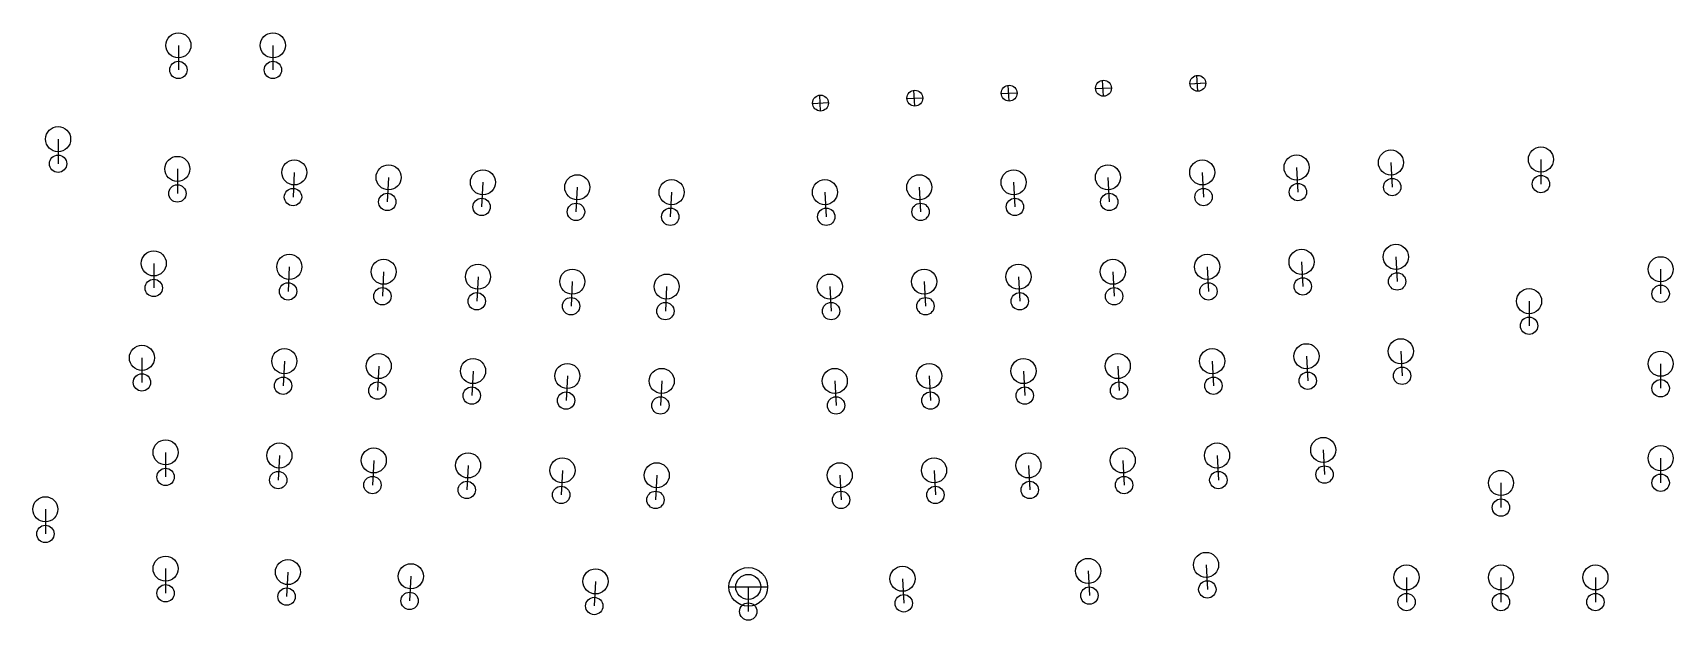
# Model space of a CAD drawing. Header units: millimetres. Extents: x -144 to 187, y -7 to 112.
import ezdxf

# ---------------------------------------------------------------- set-up
doc = ezdxf.new("R2010")
doc.units = ezdxf.units.MM
doc.layers.add('livello 1', color=4, linetype='Continuous', lineweight=25, true_color=0x00ffff)

msp = doc.modelspace()

# ---------------------------------------------------------------- linework, layer by layer
at = {"layer": 'livello 1'}
for p, q in [((-114.92, 109.19), (-114.92, 104.23)), ((-95.87, 109.19), (-95.87, 104.23)), ((-139.18, 90.28), (-139.18, 85.32)), ((159.85, 86.18), (159.85, 81.22)), ((-115.13, 84.28), (-115.13, 79.32)), ((-91.55, 83.57), (-91.81, 78.61)), ((91.55, 83.57), (91.81, 78.61)), ((110.58, 84.56), (110.84, 79.61)), ((129.6, 85.56), (129.86, 80.61)), ((-72.53, 82.57), (-72.79, 77.62)), ((-53.51, 81.57), (-53.77, 76.62)), ((-34.48, 80.57), (-34.74, 75.62)), ((-15.46, 79.58), (-15.72, 74.62)), ((15.46, 79.58), (15.72, 74.62)), ((34.48, 80.57), (34.74, 75.62)), ((53.51, 81.57), (53.77, 76.62)), ((72.53, 82.57), (72.79, 77.62)), ((130.6, 66.54), (130.86, 61.58)), ((-119.89, 65.23), (-119.89, 60.27)), ((-92.55, 64.54), (-92.81, 59.59)), ((-73.53, 63.54), (-73.79, 58.59)), ((73.53, 63.54), (73.79, 58.59)), ((92.55, 64.54), (92.81, 59.59)), ((111.58, 65.54), (111.83, 60.59)), ((184, 64.05), (184, 59.09)), ((-54.5, 62.55), (-54.76, 57.59)), ((-35.48, 61.55), (-35.74, 56.6)), ((-16.46, 60.55), (-16.72, 55.6)), ((16.46, 60.55), (16.71, 55.6)), ((35.48, 61.55), (35.74, 56.6)), ((54.5, 62.55), (54.76, 57.59)), ((157.47, 57.61), (157.47, 52.65)), ((112.57, 46.51), (112.83, 41.56)), ((131.6, 47.51), (131.86, 42.56)), ((-122.28, 46.18), (-122.28, 41.22)), ((-93.55, 45.52), (-93.81, 40.56)), ((-74.52, 44.52), (-74.78, 39.57)), ((-55.5, 43.52), (-55.76, 38.57)), ((55.5, 43.52), (55.76, 38.57)), ((74.52, 44.52), (74.78, 39.57)), ((93.55, 45.52), (93.81, 40.56)), ((184, 45), (184, 40.04)), ((-36.48, 42.53), (-36.74, 37.57)), ((-17.45, 41.53), (-17.71, 36.58)), ((17.45, 41.53), (17.71, 36.58)), ((36.48, 42.53), (36.74, 37.57)), ((-117.51, 27.13), (-117.51, 22.17)), ((-94.55, 26.49), (-94.8, 21.54)), ((94.54, 26.49), (94.8, 21.54)), ((115.95, 27.62), (116.21, 22.66)), ((-75.52, 25.5), (-75.78, 20.54)), ((-56.5, 24.5), (-56.76, 19.55)), ((-37.47, 23.5), (-37.73, 18.55)), ((37.47, 23.5), (37.73, 18.55)), ((56.5, 24.5), (56.76, 19.55)), ((75.52, 25.5), (75.78, 20.54)), ((184, 25.95), (184, 20.99)), ((-18.45, 22.51), (-18.71, 17.55)), ((18.45, 22.51), (18.71, 17.55)), ((151.8, 20.96), (151.8, 16)), ((-141.75, 15.65), (-141.75, 10.69)), ((-117.51, 3.68), (-117.51, -1.28)), ((92.32, 4.44), (92.58, -0.51)), ((-92.84, 2.99), (-93.1, -1.96)), ((-68.04, 2.14), (-68.3, -2.81)), ((-30.8, 1.11), (-31.06, -3.85)), ((31.1, 1.64), (31.36, -3.31)), ((68.54, 3.22), (68.79, -1.74)), ((132.75, 1.91), (132.75, -3.05)), ((151.8, 1.91), (151.8, -3.05)), ((170.85, 1.91), (170.85, -3.05)), ((0, 0), (0, -4.96))]:
    msp.add_line(p, q, dxfattribs=at)
at = {"layer": 'livello 1', "flags": 128}
for points in [[(90.64, 99.94), (90.48, 103.14)], [(33.57, 96.95), (33.4, 100.14)], [(50.97, 99.46), (54.16, 99.63)], [(51.02, 99.46), (54.21, 99.63)], [(52.6, 97.95), (52.43, 101.14)], [(69.99, 100.46), (73.19, 100.63)], [(70.04, 100.46), (73.24, 100.63)], [(71.62, 98.94), (71.45, 102.14)], [(89.01, 101.46), (92.21, 101.63)], [(89.07, 101.46), (92.26, 101.63)], [(12.97, 97.47), (16.17, 97.64)], [(12.97, 97.47), (16.17, 97.64)], [(14.6, 95.95), (14.43, 99.15)], [(31.94, 98.47), (35.14, 98.63)], [(32, 98.47), (35.19, 98.63)], [(-3.91, 0), (3.91, 0)]]:
    msp.add_lwpolyline(points, dxfattribs=at)
at = {"layer": 'livello 1'}
for centre, radius in [((-114.92, 109.19), 2.53), ((-95.87, 109.19), 2.53), ((-114.92, 104.23), 1.75), ((-95.87, 104.23), 1.75), ((90.66, 101.54), 1.6), ((33.59, 98.55), 1.6), ((52.62, 99.55), 1.6), ((71.64, 100.54), 1.6), ((14.57, 97.55), 1.6), ((-139.18, 90.28), 2.53), ((-139.18, 85.32), 1.75), ((-115.13, 84.28), 2.53), ((-91.55, 83.57), 2.53), ((91.55, 83.57), 2.53), ((110.58, 84.56), 2.53), ((129.6, 85.56), 2.53), ((159.85, 86.18), 2.53), ((-72.53, 82.57), 2.53), ((-53.51, 81.57), 2.53), ((-34.48, 80.57), 2.53), ((34.48, 80.57), 2.53), ((53.51, 81.57), 2.53), ((72.53, 82.57), 2.53), ((159.85, 81.22), 1.75), ((-115.13, 79.32), 1.75), ((-91.81, 78.61), 1.75), ((-15.46, 79.58), 2.53), ((15.46, 79.58), 2.53), ((91.81, 78.61), 1.75), ((110.84, 79.61), 1.75), ((129.86, 80.61), 1.75), ((-72.79, 77.62), 1.75), ((-53.77, 76.62), 1.75), ((-34.74, 75.62), 1.75), ((-15.72, 74.62), 1.75), ((15.72, 74.62), 1.75), ((34.74, 75.62), 1.75), ((53.77, 76.62), 1.75), ((72.79, 77.62), 1.75), ((-119.89, 65.23), 2.53), ((-92.55, 64.54), 2.53), ((92.55, 64.54), 2.53), ((111.58, 65.54), 2.53), ((130.6, 66.54), 2.53), ((184, 64.05), 2.53), ((-73.53, 63.54), 2.53), ((-54.5, 62.55), 2.53), ((-35.48, 61.55), 2.53), ((-16.46, 60.55), 2.53), ((16.46, 60.55), 2.53), ((35.48, 61.55), 2.53), ((54.5, 62.55), 2.53), ((73.53, 63.54), 2.53), ((130.86, 61.58), 1.75), ((-119.89, 60.27), 1.75), ((-92.81, 59.59), 1.75), ((-73.79, 58.59), 1.75), ((73.79, 58.59), 1.75), ((92.81, 59.59), 1.75), ((111.83, 60.59), 1.75), ((157.47, 57.61), 2.53), ((184, 59.09), 1.75), ((-54.76, 57.59), 1.75), ((-35.74, 56.6), 1.75), ((-16.72, 55.6), 1.75), ((16.71, 55.6), 1.75), ((35.74, 56.6), 1.75), ((54.76, 57.59), 1.75), ((157.47, 52.65), 1.75), ((131.6, 47.51), 2.53), ((-122.28, 46.18), 2.53), ((-93.55, 45.52), 2.53), ((-74.52, 44.52), 2.53), ((74.52, 44.52), 2.53), ((93.55, 45.52), 2.53), ((112.57, 46.51), 2.53), ((184, 45), 2.53), ((-55.5, 43.52), 2.53), ((-36.48, 42.53), 2.53), ((-17.45, 41.53), 2.53), ((17.45, 41.53), 2.53), ((36.48, 42.53), 2.53), ((55.5, 43.52), 2.53), ((112.83, 41.56), 1.75), ((131.86, 42.56), 1.75), ((-122.28, 41.22), 1.75), ((-93.81, 40.56), 1.75), ((-74.78, 39.57), 1.75), ((-55.76, 38.57), 1.75), ((55.76, 38.57), 1.75), ((74.78, 39.57), 1.75), ((93.81, 40.56), 1.75), ((184, 40.04), 1.75), ((-36.74, 37.57), 1.75), ((-17.71, 36.58), 1.75), ((17.71, 36.58), 1.75), ((36.74, 37.57), 1.75), ((115.95, 27.62), 2.53), ((-117.51, 27.13), 2.53), ((-94.55, 26.49), 2.53), ((-75.52, 25.5), 2.53), ((-56.5, 24.5), 2.53), ((56.5, 24.5), 2.53), ((75.52, 25.5), 2.53), ((94.54, 26.49), 2.53), ((184, 25.95), 2.53), ((-117.51, 22.17), 1.75), ((-94.8, 21.54), 1.75), ((-37.47, 23.5), 2.53), ((-18.45, 22.51), 2.53), ((18.45, 22.51), 2.53), ((37.47, 23.5), 2.53), ((94.8, 21.54), 1.75), ((116.21, 22.66), 1.75), ((151.8, 20.96), 2.53), ((-75.78, 20.54), 1.75), ((-56.76, 19.55), 1.75), ((-37.73, 18.55), 1.75), ((37.73, 18.55), 1.75), ((56.76, 19.55), 1.75), ((75.78, 20.54), 1.75), ((184, 20.99), 1.75), ((-141.75, 15.65), 2.53), ((-18.71, 17.55), 1.75), ((18.71, 17.55), 1.75), ((151.8, 16), 1.75), ((-141.75, 10.69), 1.75), ((92.32, 4.44), 2.53), ((-117.51, 3.68), 2.53), ((-92.84, 2.99), 2.53), ((-68.04, 2.14), 2.53), ((-30.8, 1.11), 2.53), ((0, 0), 3.91), ((31.1, 1.64), 2.53), ((68.54, 3.22), 2.53), ((132.75, 1.91), 2.53), ((151.8, 1.91), 2.53), ((170.85, 1.91), 2.53), ((-117.51, -1.28), 1.75), ((0, 0), 2.53), ((68.79, -1.74), 1.75), ((92.58, -0.51), 1.75), ((-93.1, -1.96), 1.75), ((-68.3, -2.81), 1.75), ((-31.06, -3.85), 1.75), ((0, -4.96), 1.75), ((31.36, -3.31), 1.75), ((132.75, -3.05), 1.75), ((151.8, -3.05), 1.75), ((170.85, -3.05), 1.75)]:
    msp.add_circle(centre, radius, dxfattribs=at)

doc.saveas('drawing.dxf')
